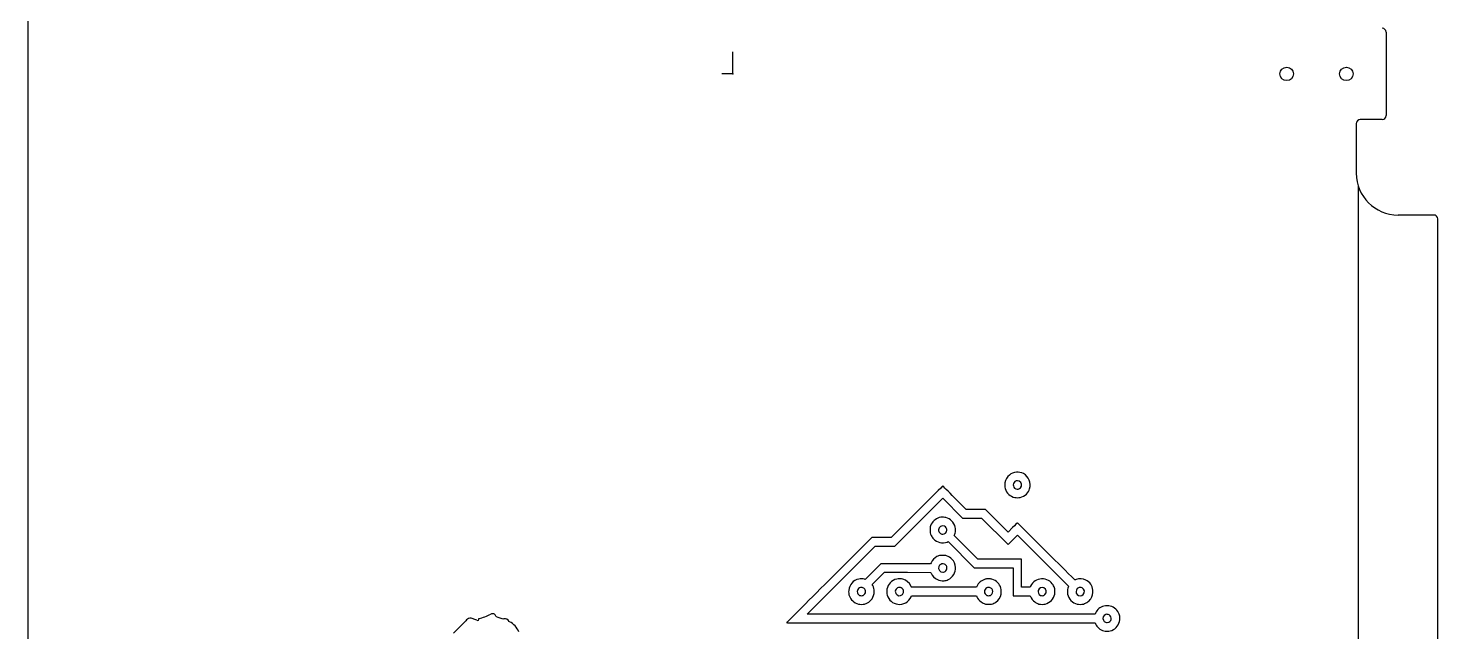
# Model space of a CAD drawing. Header units: millimetres. Extents: x -533 to 177, y -363 to 363.
# Drawn here: x -177.2 to 177.3, y -140.4 to 11.5 of the extents above; entities that cross this region are included whole.
import ezdxf

# ---------------------------------------------------------------- set-up
doc = ezdxf.new("R2010")
doc.units = ezdxf.units.MM
doc.header["$PDSIZE"] = -1

msp = doc.modelspace()

# ---------------------------------------------------------------- linework, layer by layer
at = {"color": 7, "linetype": 'Continuous', "lineweight": 25}
for p, q in [((-177.25, -357.5), (-177.25, 357.5)), ((164.25, 10.5), (164.25, -10.5)), ((156.75, -12.5), (156.75, -25)), ((163.25, -11.5), (157.75, -11.5)), ((157.25, -28.2), (157.25, -223.3)), ((176.25, -35.5), (167.25, -35.5)), ((177.25, -215), (177.25, -36.5)), ((40.66, -118.83), (52.75, -106.73)), ((52.75, -106.73), (57.74, -111.72)), ((58.68, -109.59), (55.73, -106.63)), ((63.48, -109.59), (58.68, -109.59)), ((69.17, -115.28), (63.48, -109.59)), ((46.24, -110.17), (39.75, -116.66)), ((57.74, -111.72), (62.53, -111.72)), ((62.53, -111.72), (69.17, -118.36)), ((34.89, -116.66), (24.19, -127.34)), ((39.75, -116.66), (34.89, -116.66)), ((55.66, -116.12), (55.73, -115.96)), ((61.59, -122.05), (55.66, -116.12)), ((70.33, -114.11), (69.17, -115.28)), ((70.34, -117.18), (71.53, -116)), ((71.53, -116), (84.4, -128.85)), ((18.68, -135.91), (35.76, -118.83)), ((35.76, -118.83), (40.66, -118.83)), ((53.87, -117.76), (54.13, -117.67)), ((54.13, -117.67), (60.68, -124.22)), ((69.17, -118.36), (70.34, -117.18)), ((37.19, -123.24), (33.27, -127.16)), ((43.45, -123.23), (37.19, -123.24)), ((49.71, -123.22), (43.45, -123.23)), ((49.8, -123.01), (49.71, -123.22)), ((72.56, -122.05), (61.59, -122.05)), ((72.56, -129.15), (72.56, -122.05)), ((33.27, -127.16), (33.06, -127.11)), ((35.02, -128.49), (38.14, -125.37)), ((38.14, -125.37), (43.92, -125.38)), ((43.92, -125.38), (49.71, -125.39)), ((49.71, -125.39), (49.8, -125.6)), ((60.68, -124.22), (70.42, -124.22)), ((70.42, -124.22), (70.42, -131.32)), ((35.13, -128.72), (35.02, -128.49)), ((61.24, -129.15), (53.06, -129.15)), ((61.34, -128.92), (61.24, -129.15)), ((74.71, -129.15), (72.56, -129.15)), ((74.85, -128.84), (74.71, -129.15)), ((84.4, -128.85), (84.36, -128.96)), ((44.79, -131.55), (44.89, -131.32)), ((44.89, -131.32), (61.25, -131.32)), ((61.25, -131.32), (61.33, -131.52)), ((70.42, -131.32), (74.72, -131.32)), ((74.72, -131.32), (74.78, -131.47)), ((-67.15, -137.62), (-70.32, -140.72)), ((-65.83, -136.91), (-66.21, -136.95)), ((-64.65, -137.3), (-65.83, -136.91)), ((-64.45, -137.44), (-64.65, -137.3)), ((-59.57, -136.49), (-59.65, -136.41)), ((-56.19, -137.82), (-56.27, -137.74)), ((91.04, -135.91), (18.68, -135.91)), ((52.26, -138.08), (91.04, -138.08)), ((91.16, -135.65), (91.04, -135.91)), ((91.04, -138.08), (91.16, -138.34))]:
    msp.add_line(p, q, dxfattribs=at)
at = {"color": 7, "linetype": 'Continuous'}
for q in [(0, 5.58), (-2.79, 0)]:
    msp.add_line((0, 0), q, dxfattribs=at)
at = {"color": 7, "linetype": 'Continuous', "lineweight": 25}
for centre in [(139.25, 0), (154.25, 0)]:
    msp.add_circle(centre, 1.7, dxfattribs=at)
for centre, radius, start, end in [((163.25, 10.5), 1, 360, 90), ((163.25, -10.5), 1, 270, 0), ((157.75, -12.5), 1, 90, 180), ((167.25, -25), 10.5, 180, 270), ((176.25, -36.5), 1, 0, 90), ((-66.22, -137.93), 0.979, 89.5792, 161.5728), ((-64.24, -137.14), 0.358, 234.3762, 18.7367), ((-67.82, -121.62), 15.9, 284.2713, 295.7189), ((-60.45, -136.61), 0.817, 13.9925, 125.5206), ((-56.22, -129.3), 7.93, 245.0122, 259.7561), ((-57.35, -138.27), 1.2, 26.3414, 103.6459), ((-58.49, -142.27), 5.01, 22.5553, 62.6758)]:
    msp.add_arc(centre, radius, start, end, dxfattribs=at)
for points in [[(69.5, -100.91), (68.91, -101.38), (68.48, -102.12), (68.36, -102.88)], [(71.28, -100.19), (70.54, -100.28), (70.04, -100.48), (69.5, -100.91)], [(71.21, -102.41), (70.29, -102.73), (70.24, -103.96), (71.12, -104.37)], [(71.95, -102.44), (71.71, -102.34), (71.43, -102.33), (71.21, -102.41)], [(73.04, -100.56), (72.53, -100.28), (71.81, -100.13), (71.28, -100.19)], [(72.3, -104.12), (72.79, -103.58), (72.61, -102.74), (71.95, -102.44)], [(74.6, -104.38), (75.07, -102.89), (74.42, -101.3), (73.04, -100.56)], [(52.75, -103.67), (52.74, -103.67), (49.81, -106.59), (46.24, -110.17)], [(55.73, -106.63), (54.1, -105), (52.76, -103.67), (52.75, -103.67)], [(68.36, -102.88), (68.29, -103.29), (68.33, -103.94), (68.44, -104.32)], [(68.44, -104.32), (68.79, -105.46), (69.71, -106.31), (70.89, -106.56)], [(71.12, -104.37), (71.52, -104.55), (72.01, -104.45), (72.3, -104.12)], [(72.2, -106.56), (72.79, -106.43), (73.35, -106.14), (73.79, -105.7)], [(73.79, -105.7), (74.2, -105.3), (74.44, -104.91), (74.6, -104.38)], [(70.89, -106.56), (71.21, -106.63), (71.86, -106.63), (72.2, -106.56)], [(49.86, -113.31), (49.61, -113.82), (49.55, -114.09), (49.55, -114.73)], [(52.26, -111.55), (51.23, -111.71), (50.32, -112.38), (49.86, -113.31)], [(53.53, -111.61), (53.21, -111.53), (52.59, -111.5), (52.26, -111.55)], [(55.89, -114.03), (55.59, -112.8), (54.72, -111.92), (53.53, -111.61)], [(71.53, -112.95), (71.51, -112.95), (70.97, -113.47), (70.33, -114.11)], [(78.74, -120.13), (74.79, -116.18), (71.55, -112.95), (71.53, -112.95)], [(49.55, -114.73), (49.55, -115.36), (49.61, -115.63), (49.85, -116.13)], [(49.85, -116.13), (50.02, -116.49), (50.15, -116.67), (50.43, -116.98)], [(50.43, -116.98), (51.29, -117.88), (52.66, -118.2), (53.87, -117.76)], [(51.71, -114.66), (51.68, -115.01), (51.77, -115.22), (52.01, -115.47)], [(53.18, -113.78), (52.52, -113.49), (51.76, -113.94), (51.71, -114.66)], [(52.01, -115.47), (52.24, -115.69), (52.45, -115.78), (52.75, -115.78)], [(52.75, -115.78), (53.31, -115.78), (53.75, -115.37), (53.79, -114.8)], [(53.79, -114.8), (53.82, -114.38), (53.57, -113.95), (53.18, -113.78)], [(55.73, -115.96), (55.77, -115.87), (55.83, -115.67), (55.88, -115.5)], [(55.88, -115.5), (55.97, -115.12), (55.98, -114.38), (55.89, -114.03)], [(85.99, -127.29), (85.94, -127.3), (84.18, -125.56), (78.74, -120.13)], [(51.3, -121.43), (50.67, -121.74), (50.07, -122.37), (49.8, -123.01)], [(52.12, -121.14), (51.88, -121.19), (51.53, -121.31), (51.3, -121.43)], [(51.76, -123.96), (51.53, -124.64), (52.04, -125.36), (52.75, -125.35)], [(51.97, -123.62), (51.88, -123.72), (51.79, -123.87), (51.76, -123.96)], [(53.18, -123.35), (52.73, -123.16), (52.3, -123.25), (51.97, -123.62)], [(52.84, -121.12), (52.53, -121.11), (52.21, -121.12), (52.12, -121.14)], [(53.7, -121.22), (53.43, -121.14), (53.34, -121.13), (52.84, -121.12)], [(53.74, -123.96), (53.67, -123.74), (53.39, -123.44), (53.18, -123.35)], [(53.52, -125), (53.79, -124.7), (53.87, -124.33), (53.74, -123.96)], [(55.06, -122.07), (54.67, -121.66), (54.26, -121.41), (53.7, -121.22)], [(55.96, -124.15), (55.91, -123.34), (55.62, -122.65), (55.06, -122.07)], [(24.19, -127.34), (18.31, -133.22), (13.49, -138.04), (13.49, -138.05)], [(31.65, -127.08), (30.25, -127.37), (29.23, -128.5), (29.09, -129.92)], [(33.06, -127.11), (32.71, -127.01), (32.04, -127), (31.65, -127.08)], [(41.17, -127.08), (39.92, -127.36), (38.93, -128.37), (38.7, -129.63)], [(42.75, -127.14), (42.33, -127.01), (41.61, -126.99), (41.17, -127.08)], [(44.73, -128.79), (44.33, -127.98), (43.64, -127.4), (42.75, -127.14)], [(49.8, -125.6), (50.09, -126.28), (50.69, -126.9), (51.39, -127.22)], [(51.39, -127.22), (51.91, -127.47), (52.49, -127.56), (53.07, -127.5)], [(52.75, -125.35), (53.06, -125.35), (53.3, -125.24), (53.52, -125)], [(53.07, -127.5), (53.49, -127.46), (53.74, -127.39), (54.11, -127.22)], [(54.11, -127.22), (55.29, -126.68), (56.03, -125.45), (55.96, -124.15)], [(63.38, -127.13), (62.45, -127.42), (61.72, -128.06), (61.34, -128.92)], [(64.27, -127.04), (63.74, -127.04), (63.66, -127.05), (63.38, -127.13)], [(65.12, -127.12), (64.88, -127.05), (64.77, -127.03), (64.27, -127.04)], [(67.38, -129.35), (67.05, -128.24), (66.23, -127.44), (65.12, -127.12)], [(77.58, -127.03), (76.39, -127.08), (75.34, -127.77), (74.85, -128.84)], [(79.37, -127.44), (78.81, -127.12), (78.27, -127), (77.58, -127.03)], [(80.52, -128.56), (80.32, -128.22), (79.72, -127.64), (79.37, -127.44)], [(86.3, -127.18), (86.16, -127.23), (86.02, -127.28), (85.99, -127.29)], [(88.74, -127.34), (88.03, -126.98), (87.05, -126.92), (86.3, -127.18)], [(90.52, -129.87), (90.38, -128.75), (89.74, -127.84), (88.74, -127.34)], [(29.09, -129.92), (28.99, -130.93), (29.36, -131.91), (30.1, -132.59)], [(31.83, -129.3), (31.46, -129.48), (31.25, -129.81), (31.25, -130.22)], [(31.25, -130.22), (31.25, -130.64), (31.46, -130.97), (31.84, -131.18)], [(32.29, -129.19), (32.08, -129.19), (32.01, -129.21), (31.83, -129.3)], [(32.69, -129.26), (32.59, -129.21), (32.46, -129.19), (32.29, -129.19)], [(33.23, -129.77), (33.1, -129.52), (32.95, -129.38), (32.69, -129.26)], [(32.75, -131.18), (33.12, -130.98), (33.34, -130.63), (33.34, -130.23)], [(33.34, -130.23), (33.34, -130.04), (33.32, -129.96), (33.23, -129.77)], [(34.97, -132.02), (35.33, -131.48), (35.5, -130.92), (35.5, -130.22)], [(35.5, -130.22), (35.5, -129.65), (35.39, -129.19), (35.13, -128.72)], [(38.7, -129.63), (38.61, -130.08), (38.64, -130.71), (38.76, -131.13)], [(38.76, -131.13), (39.14, -132.38), (40.16, -133.25), (41.47, -133.43)], [(41, -129.64), (40.78, -129.93), (40.75, -130.34), (40.92, -130.69)], [(40.92, -130.69), (41.25, -131.34), (42.08, -131.48), (42.59, -130.97)], [(41.87, -129.19), (41.49, -129.19), (41.25, -129.32), (41, -129.64)], [(42.31, -129.29), (42.14, -129.21), (42.06, -129.19), (41.87, -129.19)], [(42.89, -130.24), (42.9, -129.8), (42.71, -129.49), (42.31, -129.29)], [(42.59, -130.97), (42.81, -130.76), (42.89, -130.55), (42.89, -130.24)], [(44.88, -129.11), (44.88, -129.09), (44.81, -128.95), (44.73, -128.79)], [(53.06, -129.15), (47.02, -129.15), (44.88, -129.14), (44.88, -129.11)], [(63.82, -129.3), (63.45, -129.48), (63.24, -129.81), (63.24, -130.22)], [(63.24, -130.22), (63.24, -130.64), (63.45, -130.97), (63.83, -131.18)], [(64.71, -129.27), (64.43, -129.15), (64.1, -129.15), (63.82, -129.3)], [(65.24, -129.81), (65.13, -129.57), (64.94, -129.38), (64.71, -129.27)], [(64.74, -131.18), (65.25, -130.91), (65.47, -130.31), (65.24, -129.81)], [(66.1, -132.9), (66.77, -132.44), (67.27, -131.67), (67.44, -130.87)], [(67.44, -130.87), (67.52, -130.5), (67.49, -129.69), (67.38, -129.35)], [(76.74, -129.95), (76.6, -130.42), (76.84, -130.93), (77.3, -131.18)], [(78.18, -129.27), (77.62, -129.01), (76.91, -129.34), (76.74, -129.95)], [(77.76, -131.27), (78.07, -131.27), (78.22, -131.21), (78.46, -131)], [(78.46, -131), (79.02, -130.51), (78.87, -129.59), (78.18, -129.27)], [(78.53, -133.36), (79.72, -133.06), (80.66, -132.09), (80.9, -130.9)], [(80.9, -129.58), (80.83, -129.24), (80.69, -128.85), (80.52, -128.56)], [(80.9, -130.9), (80.98, -130.55), (80.98, -129.93), (80.9, -129.58)], [(84.23, -129.35), (84.11, -129.73), (84.08, -130.44), (84.16, -130.86)], [(84.16, -130.86), (84.29, -131.48), (84.57, -132.02), (85, -132.46)], [(84.36, -128.96), (84.33, -129.02), (84.27, -129.19), (84.23, -129.35)], [(86.58, -129.49), (86.17, -129.9), (86.16, -130.55), (86.57, -130.96)], [(86.57, -130.96), (87, -131.38), (87.61, -131.39), (88.04, -130.98)], [(87.33, -129.19), (86.98, -129.19), (86.81, -129.26), (86.58, -129.49)], [(87.78, -129.3), (87.6, -129.21), (87.53, -129.19), (87.33, -129.19)], [(88.04, -130.98), (88.57, -130.48), (88.44, -129.63), (87.78, -129.3)], [(89.99, -132.05), (90.4, -131.44), (90.6, -130.61), (90.52, -129.87)], [(30.1, -132.59), (30.51, -132.97), (30.98, -133.22), (31.53, -133.36)], [(31.53, -133.36), (31.96, -133.46), (32.62, -133.47), (33.06, -133.36)], [(31.84, -131.18), (31.98, -131.25), (32.06, -131.27), (32.29, -131.27)], [(32.29, -131.27), (32.53, -131.27), (32.6, -131.25), (32.75, -131.18)], [(33.06, -133.36), (33.84, -133.16), (34.52, -132.69), (34.97, -132.02)], [(41.47, -133.43), (42.84, -133.61), (44.24, -132.82), (44.79, -131.55)], [(61.33, -131.52), (61.51, -131.97), (61.97, -132.54), (62.4, -132.85)], [(62.4, -132.85), (62.68, -133.05), (63.13, -133.26), (63.48, -133.36)], [(63.48, -133.36), (63.89, -133.46), (64.62, -133.46), (65.05, -133.36)], [(63.83, -131.18), (63.97, -131.25), (64.05, -131.27), (64.28, -131.27)], [(64.28, -131.27), (64.52, -131.27), (64.59, -131.25), (64.74, -131.18)], [(65.05, -133.36), (65.39, -133.28), (65.85, -133.07), (66.1, -132.9)], [(74.78, -131.47), (74.95, -131.94), (75.43, -132.53), (75.87, -132.85)], [(75.87, -132.85), (76.15, -133.05), (76.61, -133.26), (76.95, -133.36)], [(76.95, -133.36), (77.36, -133.46), (78.09, -133.47), (78.53, -133.36)], [(77.3, -131.18), (77.45, -131.25), (77.52, -131.27), (77.76, -131.27)], [(85, -132.46), (85.46, -132.93), (85.95, -133.21), (86.55, -133.36)], [(86.55, -133.36), (86.98, -133.47), (87.71, -133.46), (88.12, -133.36)], [(88.12, -133.36), (88.46, -133.26), (88.92, -133.05), (89.2, -132.85)], [(89.2, -132.85), (89.45, -132.67), (89.82, -132.29), (89.99, -132.05)], [(93.28, -133.87), (92.32, -134.13), (91.57, -134.76), (91.16, -135.65)], [(94.89, -133.87), (94.46, -133.76), (93.7, -133.76), (93.28, -133.87)], [(97.13, -135.94), (96.78, -134.92), (95.95, -134.16), (94.89, -133.87)], [(13.49, -138.05), (13.48, -138.07), (30.93, -138.08), (52.26, -138.08)], [(93.77, -135.99), (93.15, -136.22), (92.86, -136.86), (93.14, -137.43)], [(93.14, -137.43), (93.26, -137.69), (93.41, -137.84), (93.68, -137.96)], [(93.68, -137.96), (93.86, -138.04), (93.92, -138.05), (94.13, -138.04)], [(94.57, -136.07), (94.35, -135.95), (93.98, -135.91), (93.77, -135.99)], [(94.13, -138.04), (95.2, -137.97), (95.51, -136.58), (94.57, -136.07)], [(94.83, -140.13), (96, -139.84), (96.92, -138.93), (97.2, -137.79)], [(97.2, -137.79), (97.35, -137.19), (97.32, -136.51), (97.13, -135.94)], [(91.16, -138.34), (91.57, -139.22), (92.32, -139.86), (93.26, -140.11)], [(93.26, -140.11), (93.63, -140.21), (94.47, -140.22), (94.83, -140.13)]]:
    msp.add_open_spline(points, degree=3, dxfattribs=at)
at = {"color": 7, "linetype": 'Continuous'}
msp.add_point((0, 0), dxfattribs=at)

doc.saveas('drawing.dxf')
